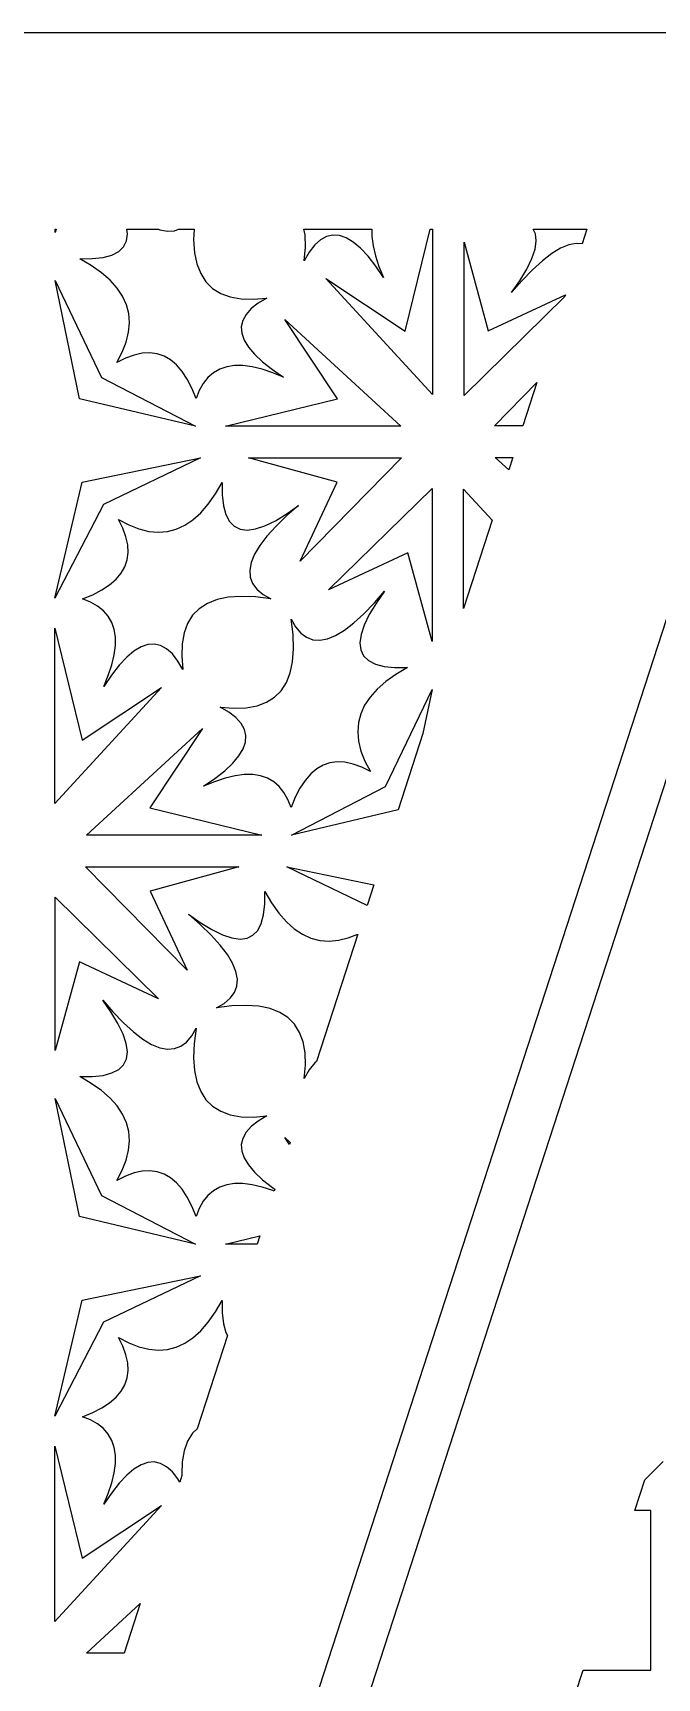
# Model space of a CAD drawing. Header units: metres. Extents: x 20 to 1108, y 20 to 485.
# Drawn here: x 744.9 to 783, y 384.1 to 484.7 of the extents above; entities that cross this region are included whole.
import ezdxf

# ---------------------------------------------------------------- set-up
doc = ezdxf.new("R2010")
doc.units = ezdxf.units.M

msp = doc.modelspace()

# ---------------------------------------------------------------- linework, layer by layer
for p, q in [((795.235, 484.652), (645.235, 484.652)), ((720.235, 253.826), (795.235, 484.652)), ((798.389, 484.652), (723.389, 253.826)), ((746.21, 472.652), (746.265, 472.652)), ((746.265, 472.652), (746.21, 472.449)), ((746.21, 472.449), (746.21, 472.652)), ((750.398, 471.579), (750.573, 471.94)), ((750.573, 471.94), (750.627, 472.371)), ((750.627, 472.371), (750.588, 472.652)), ((750.588, 472.652), (752.526, 472.652)), ((752.526, 472.652), (752.611, 472.618)), ((752.611, 472.618), (753.076, 472.529)), ((753.076, 472.529), (753.503, 472.559)), ((753.503, 472.559), (753.756, 472.652)), ((753.756, 472.652), (754.704, 472.652)), ((754.704, 472.652), (754.681, 471.995)), ((754.681, 471.995), (754.737, 471.215)), ((761.489, 472.302), (761.427, 472.652)), ((761.427, 472.652), (765.577, 472.652)), ((761.511, 471.546), (761.489, 472.302)), ((762.09, 471.687), (761.753, 471.254)), ((762.442, 472.005), (762.09, 471.687)), ((762.811, 472.208), (762.442, 472.005)), ((763.195, 472.295), (762.811, 472.208)), ((763.593, 472.266), (763.195, 472.295)), ((764.009, 472.121), (763.593, 472.266)), ((764.438, 471.861), (764.009, 472.121)), ((764.884, 471.486), (764.438, 471.861)), ((765.577, 472.652), (765.576, 472.196)), ((765.576, 472.196), (765.648, 471.631)), ((767.603, 466.411), (769.135, 472.652)), ((769.135, 472.652), (769.283, 472.652)), ((769.283, 472.652), (769.283, 462.538)), ((771.21, 471.856), (772.693, 466.435)), ((771.21, 462.495), (771.21, 471.856)), ((775.573, 472.365), (775.433, 472.652)), ((775.433, 472.652), (778.718, 472.652)), ((775.556, 471.43), (775.627, 471.934)), ((775.627, 471.934), (775.573, 472.365)), ((777.611, 471.687), (777.111, 471.483)), ((778.076, 471.776), (777.611, 471.687)), ((778.426, 471.752), (778.076, 471.776)), ((778.718, 472.652), (778.426, 471.752)), ((747.716, 470.849), (748.479, 470.852)), ((748.42, 470.437), (747.716, 470.849)), ((748.479, 470.852), (749.141, 470.927)), ((749.141, 470.927), (749.681, 471.072)), ((749.681, 471.072), (750.101, 471.29)), ((750.101, 471.29), (750.398, 471.579)), ((754.737, 471.215), (754.882, 470.529)), ((761.443, 470.726), (761.511, 471.546)), ((761.753, 471.254), (761.443, 470.726)), ((765.343, 470.995), (764.884, 471.486)), ((765.817, 470.389), (765.343, 470.995)), ((765.648, 471.631), (765.794, 471.022)), ((765.794, 471.022), (766.01, 470.365)), ((775.053, 470.212), (775.366, 470.857)), ((775.366, 470.857), (775.556, 471.43)), ((775.999, 470.725), (775.388, 470.172)), ((776.574, 471.162), (775.999, 470.725)), ((777.111, 471.483), (776.574, 471.162)), ((749.042, 469.995), (748.42, 470.437)), ((749.57, 469.535), (749.042, 469.995)), ((754.882, 470.529), (755.113, 469.937)), ((755.113, 469.937), (755.432, 469.44)), ((766.281, 469.706), (765.817, 470.389)), ((766.01, 470.365), (766.281, 469.706)), ((774.619, 469.496), (775.053, 470.212)), ((775.388, 470.172), (774.741, 469.502)), ((747.7, 462.291), (746.217, 469.518)), ((746.217, 469.518), (749.055, 463.581)), ((750.001, 469.054), (749.57, 469.535)), ((750.336, 468.553), (750.001, 469.054)), ((755.432, 469.44), (755.84, 469.036)), ((755.84, 469.036), (756.334, 468.73)), ((756.334, 468.73), (756.915, 468.517)), ((762.764, 469.638), (767.603, 466.411)), ((769.283, 462.538), (762.764, 469.638)), ((774.741, 469.502), (774.118, 468.788)), ((774.118, 468.788), (774.619, 469.496)), ((750.573, 468.032), (750.336, 468.553)), ((750.714, 467.491), (750.573, 468.032)), ((756.915, 468.517), (757.585, 468.4)), ((757.585, 468.4), (758.341, 468.376)), ((758.201, 467.798), (757.883, 467.445)), ((758.634, 468.136), (758.201, 467.798)), ((758.341, 468.376), (759.161, 468.444)), ((759.161, 468.444), (758.634, 468.136)), ((777.384, 468.544), (771.21, 462.495)), ((772.693, 466.435), (777.414, 468.638)), ((777.414, 468.638), (777.384, 468.544)), ((750.707, 466.351), (750.759, 466.931)), ((750.759, 466.931), (750.714, 467.491)), ((757.679, 467.076), (757.593, 466.693)), ((757.593, 466.693), (757.622, 466.294)), ((757.883, 467.445), (757.679, 467.076)), ((763.476, 462.284), (760.25, 467.123)), ((760.25, 467.123), (767.349, 460.605)), ((750.314, 465.13), (750.558, 465.751)), ((750.558, 465.751), (750.707, 466.351)), ((757.622, 466.294), (757.766, 465.879)), ((757.766, 465.879), (758.026, 465.449)), ((749.98, 464.505), (750.314, 465.13)), ((750.515, 464.771), (749.98, 464.505)), ((751.041, 464.959), (750.515, 464.771)), ((751.537, 465.068), (751.041, 464.959)), ((752.009, 465.09), (751.537, 465.068)), ((752.456, 465.029), (752.009, 465.09)), ((752.875, 464.888), (752.456, 465.029)), ((753.268, 464.661), (752.875, 464.888)), ((753.635, 464.352), (753.268, 464.661)), ((758.026, 465.449), (758.401, 465.005)), ((758.401, 465.005), (758.891, 464.545)), ((753.975, 463.961), (753.635, 464.352)), ((754.291, 463.486), (753.975, 463.961)), ((755.892, 463.877), (755.557, 463.588)), ((756.273, 464.094), (755.892, 463.877)), ((756.701, 464.239), (756.273, 464.094)), ((757.174, 464.312), (756.701, 464.239)), ((757.691, 464.312), (757.174, 464.312)), ((758.257, 464.238), (757.691, 464.312)), ((758.867, 464.094), (758.257, 464.238)), ((759.522, 463.878), (758.867, 464.094)), ((758.891, 464.545), (759.499, 464.07)), ((759.499, 464.07), (760.181, 463.607)), ((760.181, 463.607), (759.522, 463.878)), ((749.055, 463.581), (754.798, 460.613)), ((754.578, 462.928), (754.291, 463.486)), ((754.836, 462.301), (754.578, 462.928)), ((755.027, 462.794), (754.836, 462.301)), ((755.27, 463.227), (755.027, 462.794)), ((755.557, 463.588), (755.27, 463.227)), ((773.078, 460.627), (775.672, 463.274)), ((775.672, 463.274), (774.811, 460.627)), ((754.798, 460.613), (747.7, 462.291)), ((756.631, 460.605), (763.476, 462.284)), ((774.811, 460.627), (773.078, 460.627)), ((767.349, 460.605), (756.631, 460.605)), ((747.874, 457.188), (755.1, 458.671)), ((755.1, 458.671), (749.164, 455.832)), ((763.453, 457.194), (758.032, 458.678)), ((758.032, 458.678), (767.392, 458.678)), ((767.392, 458.678), (761.192, 452.35)), ((773.121, 458.7), (774.185, 458.7)), ((773.941, 457.948), (773.121, 458.7)), ((774.185, 458.7), (773.941, 457.948)), ((746.196, 450.09), (747.874, 457.188)), ((756.019, 456.468), (756.431, 457.172)), ((756.431, 457.172), (756.434, 456.408)), ((761.192, 452.35), (763.453, 457.194)), ((762.932, 450.61), (769.26, 456.81)), ((769.26, 456.81), (769.26, 447.449)), ((771.187, 456.767), (772.937, 454.861)), ((771.187, 449.474), (771.187, 456.767)), ((749.164, 455.832), (746.196, 450.09)), ((755.118, 455.318), (755.578, 455.846)), ((755.578, 455.846), (756.019, 456.468)), ((756.434, 456.408), (756.51, 455.746)), ((756.51, 455.746), (756.655, 455.206)), ((761.098, 455.769), (760.386, 455.148)), ((760.39, 455.268), (761.098, 455.769)), ((750.353, 454.372), (750.088, 454.907)), ((750.088, 454.907), (750.713, 454.573)), ((754.135, 454.552), (754.636, 454.887)), ((754.636, 454.887), (755.118, 455.318)), ((756.655, 455.206), (756.873, 454.786)), ((756.873, 454.786), (757.162, 454.489)), ((759.031, 454.522), (759.676, 454.834)), ((759.676, 454.834), (760.39, 455.268)), ((760.386, 455.148), (759.717, 454.499)), ((772.937, 454.861), (771.187, 449.474)), ((750.542, 453.847), (750.353, 454.372)), ((750.65, 453.351), (750.542, 453.847)), ((750.713, 454.573), (751.334, 454.329)), ((751.334, 454.329), (751.933, 454.181)), ((751.933, 454.181), (752.513, 454.129)), ((752.513, 454.129), (753.074, 454.174)), ((753.074, 454.174), (753.615, 454.315)), ((753.615, 454.315), (754.135, 454.552)), ((757.162, 454.489), (757.522, 454.315)), ((757.522, 454.315), (757.954, 454.261)), ((757.954, 454.261), (758.457, 454.331)), ((758.457, 454.331), (759.031, 454.522)), ((759.163, 453.889), (758.726, 453.315)), ((759.717, 454.499), (759.163, 453.889)), ((750.612, 452.432), (750.673, 452.879)), ((750.673, 452.879), (750.65, 453.351)), ((758.405, 452.777), (758.201, 452.277)), ((758.726, 453.315), (758.405, 452.777)), ((767.777, 452.87), (762.932, 450.61)), ((769.26, 447.449), (767.777, 452.87)), ((749.934, 451.252), (750.244, 451.619)), ((750.244, 451.619), (750.47, 452.013)), ((750.47, 452.013), (750.612, 452.432)), ((758.201, 452.277), (758.112, 451.812)), ((758.112, 451.812), (758.141, 451.385)), ((748.51, 450.31), (749.069, 450.597)), ((749.069, 450.597), (749.544, 450.912)), ((749.544, 450.912), (749.934, 451.252)), ((758.141, 451.385), (758.286, 450.994)), ((758.286, 450.994), (758.548, 450.642)), ((758.548, 450.642), (758.926, 450.326)), ((747.884, 450.052), (748.51, 450.31)), ((748.377, 449.861), (747.884, 450.052)), ((748.809, 449.617), (748.377, 449.861)), ((749.171, 449.33), (748.809, 449.617)), ((755.519, 449.775), (755.022, 449.455)), ((756.112, 450.006), (755.519, 449.775)), ((756.798, 450.151), (756.112, 450.006)), ((757.578, 450.206), (756.798, 450.151)), ((758.454, 450.176), (757.578, 450.206)), ((759.396, 450.06), (758.454, 450.176)), ((758.926, 450.326), (759.396, 450.06)), ((765.082, 449.133), (765.729, 449.803)), ((765.851, 449.809), (765.417, 449.093)), ((765.729, 449.803), (766.352, 450.517)), ((766.352, 450.517), (765.851, 449.809)), ((749.46, 448.995), (749.171, 449.33)), ((749.676, 448.614), (749.46, 448.995)), ((749.822, 448.187), (749.676, 448.614)), ((754.312, 448.554), (754.099, 447.973)), ((754.619, 449.048), (754.312, 448.554)), ((755.022, 449.455), (754.619, 449.048)), ((760.759, 447.87), (760.642, 448.815)), ((760.642, 448.815), (760.909, 448.343)), ((763.896, 448.143), (764.471, 448.58)), ((764.471, 448.58), (765.082, 449.133)), ((765.417, 449.093), (765.104, 448.448)), ((746.187, 448.257), (747.867, 441.411)), ((746.187, 437.538), (746.187, 448.257)), ((749.894, 447.714), (749.822, 448.187)), ((749.894, 447.196), (749.894, 447.714)), ((754.099, 447.973), (753.982, 447.303)), ((760.789, 446.994), (760.759, 447.87)), ((760.909, 448.343), (761.224, 447.965)), ((761.224, 447.965), (761.577, 447.703)), ((761.577, 447.703), (761.968, 447.559)), ((761.968, 447.559), (762.394, 447.529)), ((762.394, 447.529), (762.859, 447.618)), ((762.859, 447.618), (763.359, 447.822)), ((763.359, 447.822), (763.896, 448.143)), ((764.914, 447.875), (764.843, 447.371)), ((765.104, 448.448), (764.914, 447.875)), ((749.676, 446.021), (749.821, 446.631)), ((749.821, 446.631), (749.894, 447.196)), ((751.032, 446.861), (750.588, 446.486)), ((751.462, 447.121), (751.032, 446.861)), ((751.877, 447.266), (751.462, 447.121)), ((752.275, 447.295), (751.877, 447.266)), ((752.659, 447.208), (752.275, 447.295)), ((753.028, 447.005), (752.659, 447.208)), ((753.381, 446.687), (753.028, 447.005)), ((753.718, 446.254), (753.381, 446.687)), ((753.982, 447.303), (753.959, 446.547)), ((753.959, 446.547), (754.027, 445.727)), ((760.733, 446.214), (760.789, 446.994)), ((764.843, 447.371), (764.897, 446.94)), ((764.897, 446.94), (765.072, 446.579)), ((765.072, 446.579), (765.369, 446.29)), ((749.461, 445.365), (749.676, 446.021)), ((750.128, 445.996), (749.653, 445.389)), ((750.588, 446.486), (750.128, 445.996)), ((754.027, 445.727), (753.718, 446.254)), ((760.589, 445.528), (760.733, 446.214)), ((765.369, 446.29), (765.789, 446.072)), ((765.789, 446.072), (766.328, 445.927)), ((766.328, 445.927), (766.99, 445.852)), ((766.99, 445.852), (767.755, 445.849)), ((767.755, 445.849), (767.051, 445.438)), ((752.706, 444.638), (746.187, 437.538)), ((747.867, 441.411), (752.706, 444.638)), ((749.653, 445.389), (749.189, 444.706)), ((749.189, 444.706), (749.461, 445.365)), ((760.038, 444.44), (760.357, 444.937)), ((760.357, 444.937), (760.589, 445.528)), ((765.901, 444.535), (765.469, 444.054)), ((766.428, 444.995), (765.901, 444.535)), ((767.051, 445.438), (766.428, 444.995)), ((758.555, 443.517), (759.136, 443.73)), ((759.136, 443.73), (759.631, 444.036)), ((759.631, 444.036), (760.038, 444.44)), ((765.135, 443.553), (764.897, 443.032)), ((765.469, 444.054), (765.135, 443.553)), ((766.415, 438.581), (769.254, 444.518)), ((769.254, 444.518), (768.699, 441.817)), ((756.837, 443.135), (756.308, 443.444)), ((756.308, 443.444), (757.129, 443.376)), ((757.269, 442.798), (756.837, 443.135)), ((757.129, 443.376), (757.885, 443.399)), ((757.588, 442.445), (757.269, 442.798)), ((757.885, 443.399), (758.555, 443.517)), ((764.897, 443.032), (764.757, 442.491)), ((748.121, 435.605), (755.22, 442.123)), ((755.22, 442.123), (751.994, 437.284)), ((757.791, 442.076), (757.588, 442.445)), ((757.878, 441.693), (757.791, 442.076)), ((757.848, 441.294), (757.878, 441.693)), ((764.757, 442.491), (764.712, 441.931)), ((764.712, 441.931), (764.763, 441.351)), ((768.699, 441.817), (767.183, 437.152)), ((757.444, 440.449), (757.704, 440.879)), ((757.704, 440.879), (757.848, 441.294)), ((764.763, 441.351), (764.912, 440.751)), ((764.912, 440.751), (765.156, 440.131)), ((755.971, 439.07), (756.578, 439.545)), ((756.578, 439.545), (757.068, 440.004)), ((757.068, 440.004), (757.444, 440.449)), ((762.202, 439.661), (761.835, 439.353)), ((762.595, 439.888), (762.202, 439.661)), ((763.014, 440.029), (762.595, 439.888)), ((763.462, 440.09), (763.014, 440.029)), ((763.933, 440.068), (763.462, 440.09)), ((764.43, 439.959), (763.933, 440.068)), ((764.956, 439.771), (764.43, 439.959)), ((765.49, 439.505), (764.956, 439.771)), ((765.156, 440.131), (765.49, 439.505)), ((755.289, 438.607), (755.971, 439.07)), ((755.948, 438.878), (755.289, 438.607)), ((756.604, 439.094), (755.948, 438.878)), ((757.214, 439.239), (756.604, 439.094)), ((757.779, 439.312), (757.214, 439.239)), ((758.298, 439.311), (757.779, 439.312)), ((758.769, 439.238), (758.298, 439.311)), ((759.197, 439.094), (758.769, 439.238)), ((759.578, 438.877), (759.197, 439.094)), ((759.913, 438.588), (759.578, 438.877)), ((760.201, 438.226), (759.913, 438.588)), ((760.673, 435.613), (766.415, 438.581)), ((761.495, 438.961), (761.18, 438.487)), ((761.835, 439.353), (761.495, 438.961)), ((760.443, 437.793), (760.201, 438.226)), ((760.635, 437.301), (760.443, 437.793)), ((760.892, 437.929), (760.635, 437.301)), ((761.18, 438.487), (760.892, 437.929)), ((751.994, 437.284), (758.84, 435.605)), ((767.183, 437.152), (760.673, 435.613)), ((758.84, 435.605), (748.121, 435.605)), ((748.078, 433.678), (757.438, 433.678)), ((754.278, 427.35), (748.078, 433.678)), ((757.438, 433.678), (752.017, 432.194)), ((760.37, 433.671), (765.697, 432.577)), ((765.289, 431.319), (760.37, 433.671)), ((765.697, 432.577), (765.289, 431.319)), ((746.21, 431.81), (752.538, 425.61)), ((746.21, 422.449), (746.21, 431.81)), ((752.017, 432.194), (754.278, 427.35)), ((759.036, 431.407), (759.039, 432.172)), ((759.039, 432.172), (759.45, 431.469)), ((759.45, 431.469), (759.892, 430.846)), ((755.085, 430.147), (754.371, 430.77)), ((754.371, 430.77), (755.079, 430.269)), ((758.815, 430.206), (758.961, 430.745)), ((758.961, 430.745), (759.036, 431.407)), ((759.892, 430.846), (760.352, 430.319)), ((755.079, 430.269), (755.795, 429.834)), ((755.755, 429.499), (755.085, 430.147)), ((756.307, 428.889), (755.755, 429.499)), ((755.795, 429.834), (756.439, 429.522)), ((756.439, 429.522), (757.012, 429.331)), ((757.948, 429.315), (758.308, 429.489)), ((758.308, 429.489), (758.597, 429.786)), ((758.597, 429.786), (758.815, 430.206)), ((760.352, 430.319), (760.834, 429.887)), ((760.834, 429.887), (761.335, 429.552)), ((761.335, 429.552), (761.855, 429.315)), ((764.717, 429.558), (762.188, 421.777)), ((764.136, 429.329), (764.717, 429.558)), ((756.745, 428.314), (756.307, 428.889)), ((757.012, 429.331), (757.516, 429.261)), ((757.516, 429.261), (757.948, 429.315)), ((761.855, 429.315), (762.396, 429.174)), ((762.396, 429.174), (762.957, 429.129)), ((762.957, 429.129), (763.537, 429.181)), ((763.537, 429.181), (764.136, 429.329)), ((747.693, 427.87), (746.21, 422.449)), ((752.538, 425.61), (747.693, 427.87)), ((757.065, 427.777), (756.745, 428.314)), ((757.269, 427.277), (757.065, 427.777)), ((757.358, 426.812), (757.269, 427.277)), ((757.329, 426.385), (757.358, 426.812)), ((749.62, 424.808), (749.119, 425.516)), ((749.119, 425.516), (749.74, 424.804)), ((756.545, 425.326), (756.923, 425.642)), ((756.923, 425.642), (757.184, 425.994)), ((757.184, 425.994), (757.329, 426.385)), ((750.053, 424.093), (749.62, 424.808)), ((749.74, 424.804), (750.388, 424.134)), ((756.073, 425.06), (756.545, 425.326)), ((757.017, 425.176), (756.073, 425.06)), ((757.893, 425.206), (757.017, 425.176)), ((758.674, 425.151), (757.893, 425.206)), ((759.359, 425.006), (758.674, 425.151)), ((759.951, 424.775), (759.359, 425.006)), ((760.448, 424.455), (759.951, 424.775)), ((760.851, 424.048), (760.448, 424.455)), ((750.366, 423.448), (750.053, 424.093)), ((750.556, 422.874), (750.366, 423.448)), ((750.388, 424.134), (750.999, 423.58)), ((750.999, 423.58), (751.573, 423.144)), ((754.561, 423.343), (754.828, 423.814)), ((754.828, 423.814), (754.712, 422.871)), ((761.158, 423.554), (760.851, 424.048)), ((761.371, 422.973), (761.158, 423.554)), ((750.627, 422.371), (750.556, 422.874)), ((751.573, 423.144), (752.111, 422.822)), ((752.111, 422.822), (752.611, 422.618)), ((752.611, 422.618), (753.076, 422.529)), ((753.076, 422.529), (753.503, 422.559)), ((753.503, 422.559), (753.893, 422.703)), ((753.893, 422.703), (754.246, 422.965)), ((754.246, 422.965), (754.561, 423.343)), ((754.712, 422.871), (754.681, 421.995)), ((761.489, 422.302), (761.371, 422.973)), ((750.101, 421.29), (750.398, 421.579)), ((750.398, 421.579), (750.573, 421.94)), ((750.573, 421.94), (750.627, 422.371)), ((754.681, 421.995), (754.737, 421.215)), ((761.443, 420.726), (761.511, 421.546)), ((761.511, 421.546), (761.489, 422.302)), ((762.09, 421.687), (761.753, 421.254)), ((762.188, 421.777), (762.09, 421.687)), ((747.716, 420.849), (748.479, 420.852)), ((748.42, 420.437), (747.716, 420.849)), ((749.042, 419.995), (748.42, 420.437)), ((748.479, 420.852), (749.141, 420.927)), ((749.141, 420.927), (749.681, 421.072)), ((749.681, 421.072), (750.101, 421.29)), ((754.737, 421.215), (754.882, 420.529)), ((754.882, 420.529), (755.113, 419.937)), ((761.753, 421.254), (761.443, 420.726)), ((747.7, 412.291), (746.217, 419.518)), ((746.217, 419.518), (749.055, 413.581)), ((749.57, 419.535), (749.042, 419.995)), ((750.001, 419.054), (749.57, 419.535)), ((755.113, 419.937), (755.432, 419.44)), ((755.432, 419.44), (755.84, 419.036)), ((750.336, 418.553), (750.001, 419.054)), ((750.573, 418.032), (750.336, 418.553)), ((755.84, 419.036), (756.334, 418.73)), ((756.334, 418.73), (756.915, 418.517)), ((756.915, 418.517), (757.585, 418.4)), ((757.585, 418.4), (758.341, 418.376)), ((758.341, 418.376), (759.161, 418.444)), ((759.161, 418.444), (758.634, 418.136)), ((750.714, 417.491), (750.573, 418.032)), ((750.759, 416.931), (750.714, 417.491)), ((757.883, 417.445), (757.679, 417.076)), ((758.201, 417.798), (757.883, 417.445)), ((758.634, 418.136), (758.201, 417.798)), ((750.707, 416.351), (750.759, 416.931)), ((757.679, 417.076), (757.593, 416.693)), ((757.593, 416.693), (757.622, 416.294)), ((760.25, 417.123), (760.578, 416.821)), ((760.536, 416.694), (760.25, 417.123)), ((760.578, 416.821), (760.536, 416.694)), ((750.314, 415.13), (750.558, 415.751)), ((750.558, 415.751), (750.707, 416.351)), ((757.622, 416.294), (757.766, 415.879)), ((757.766, 415.879), (758.026, 415.449)), ((758.026, 415.449), (758.401, 415.005)), ((749.98, 414.505), (750.314, 415.13)), ((750.515, 414.771), (749.98, 414.505)), ((751.041, 414.959), (750.515, 414.771)), ((751.537, 415.068), (751.041, 414.959)), ((752.009, 415.09), (751.537, 415.068)), ((752.456, 415.029), (752.009, 415.09)), ((752.875, 414.888), (752.456, 415.029)), ((753.268, 414.661), (752.875, 414.888)), ((753.635, 414.352), (753.268, 414.661)), ((758.401, 415.005), (758.891, 414.545)), ((758.891, 414.545), (759.499, 414.07)), ((749.055, 413.581), (754.798, 410.613)), ((753.975, 413.961), (753.635, 414.352)), ((754.291, 413.486), (753.975, 413.961)), ((754.578, 412.928), (754.291, 413.486)), ((755.557, 413.588), (755.27, 413.227)), ((755.892, 413.877), (755.557, 413.588)), ((756.273, 414.094), (755.892, 413.877)), ((756.701, 414.239), (756.273, 414.094)), ((757.174, 414.312), (756.701, 414.239)), ((757.691, 414.312), (757.174, 414.312)), ((758.257, 414.238), (757.691, 414.312)), ((758.867, 414.094), (758.257, 414.238)), ((759.522, 413.878), (758.867, 414.094)), ((759.499, 414.07), (759.651, 413.968)), ((759.61, 413.842), (759.522, 413.878)), ((759.651, 413.968), (759.61, 413.842)), ((754.836, 412.301), (754.578, 412.928)), ((755.027, 412.794), (754.836, 412.301)), ((755.27, 413.227), (755.027, 412.794)), ((754.798, 410.613), (747.7, 412.291)), ((756.631, 410.605), (758.725, 411.118)), ((758.558, 410.605), (756.631, 410.605)), ((758.725, 411.118), (758.558, 410.605)), ((747.874, 407.188), (755.1, 408.671)), ((755.1, 408.671), (749.164, 405.832)), ((746.196, 400.09), (747.874, 407.188)), ((755.578, 405.846), (756.019, 406.468)), ((756.019, 406.468), (756.431, 407.172)), ((756.431, 407.172), (756.434, 406.408)), ((756.434, 406.408), (756.51, 405.746)), ((749.164, 405.832), (746.196, 400.09)), ((754.636, 404.887), (755.118, 405.318)), ((755.118, 405.318), (755.578, 405.846)), ((756.51, 405.746), (756.655, 405.206)), ((750.353, 404.372), (750.088, 404.907)), ((750.088, 404.907), (750.713, 404.573)), ((750.542, 403.847), (750.353, 404.372)), ((750.713, 404.573), (751.334, 404.329)), ((751.334, 404.329), (751.933, 404.181)), ((753.074, 404.174), (753.615, 404.315)), ((753.615, 404.315), (754.135, 404.552)), ((754.135, 404.552), (754.636, 404.887)), ((756.747, 405.029), (754.892, 399.324)), ((756.655, 405.206), (756.747, 405.029)), ((750.65, 403.351), (750.542, 403.847)), ((750.673, 402.879), (750.65, 403.351)), ((751.933, 404.181), (752.513, 404.129)), ((752.513, 404.129), (753.074, 404.174)), ((750.47, 402.013), (750.612, 402.432)), ((750.612, 402.432), (750.673, 402.879)), ((749.934, 401.252), (750.244, 401.619)), ((750.244, 401.619), (750.47, 402.013)), ((747.884, 400.052), (748.51, 400.31)), ((748.51, 400.31), (749.069, 400.597)), ((749.069, 400.597), (749.544, 400.912)), ((749.544, 400.912), (749.934, 401.252)), ((748.377, 399.861), (747.884, 400.052)), ((748.809, 399.617), (748.377, 399.861)), ((749.171, 399.33), (748.809, 399.617)), ((749.46, 398.995), (749.171, 399.33)), ((754.892, 399.324), (754.619, 399.048)), ((749.676, 398.614), (749.46, 398.995)), ((749.822, 398.187), (749.676, 398.614)), ((754.312, 398.554), (754.099, 397.973)), ((754.619, 399.048), (754.312, 398.554)), ((746.187, 398.257), (747.867, 391.411)), ((746.187, 387.538), (746.187, 398.257)), ((749.894, 397.714), (749.822, 398.187)), ((749.894, 397.196), (749.894, 397.714)), ((751.877, 397.266), (751.462, 397.121)), ((752.275, 397.295), (751.877, 397.266)), ((752.659, 397.208), (752.275, 397.295)), ((753.982, 397.303), (753.959, 396.547)), ((754.099, 397.973), (753.982, 397.303)), ((782.266, 396.199), (783.389, 397.321)), ((749.676, 396.021), (749.821, 396.631)), ((749.821, 396.631), (749.894, 397.196)), ((750.588, 396.486), (750.128, 395.996)), ((751.032, 396.861), (750.588, 396.486)), ((751.462, 397.121), (751.032, 396.861)), ((753.028, 397.005), (752.659, 397.208)), ((753.381, 396.687), (753.028, 397.005)), ((753.718, 396.254), (753.381, 396.687)), ((753.832, 396.06), (753.718, 396.254)), ((753.965, 396.469), (753.832, 396.06)), ((753.959, 396.547), (753.965, 396.469)), ((749.653, 395.389), (749.189, 394.706)), ((749.189, 394.706), (749.461, 395.365)), ((749.461, 395.365), (749.676, 396.021)), ((750.128, 395.996), (749.653, 395.389)), ((781.659, 394.329), (782.266, 396.199)), ((752.706, 394.638), (746.187, 387.538)), ((747.867, 391.411), (752.706, 394.638)), ((782.642, 394.329), (781.659, 394.329)), ((782.642, 384.561), (782.642, 394.329)), ((748.121, 385.605), (751.419, 388.632)), ((751.419, 388.632), (750.435, 385.605)), ((750.435, 385.605), (748.121, 385.605)), ((778.007, 383.086), (778.487, 384.566)), ((778.487, 384.566), (782.642, 384.561))]:
    msp.add_line(p, q)

doc.saveas('drawing.dxf')
